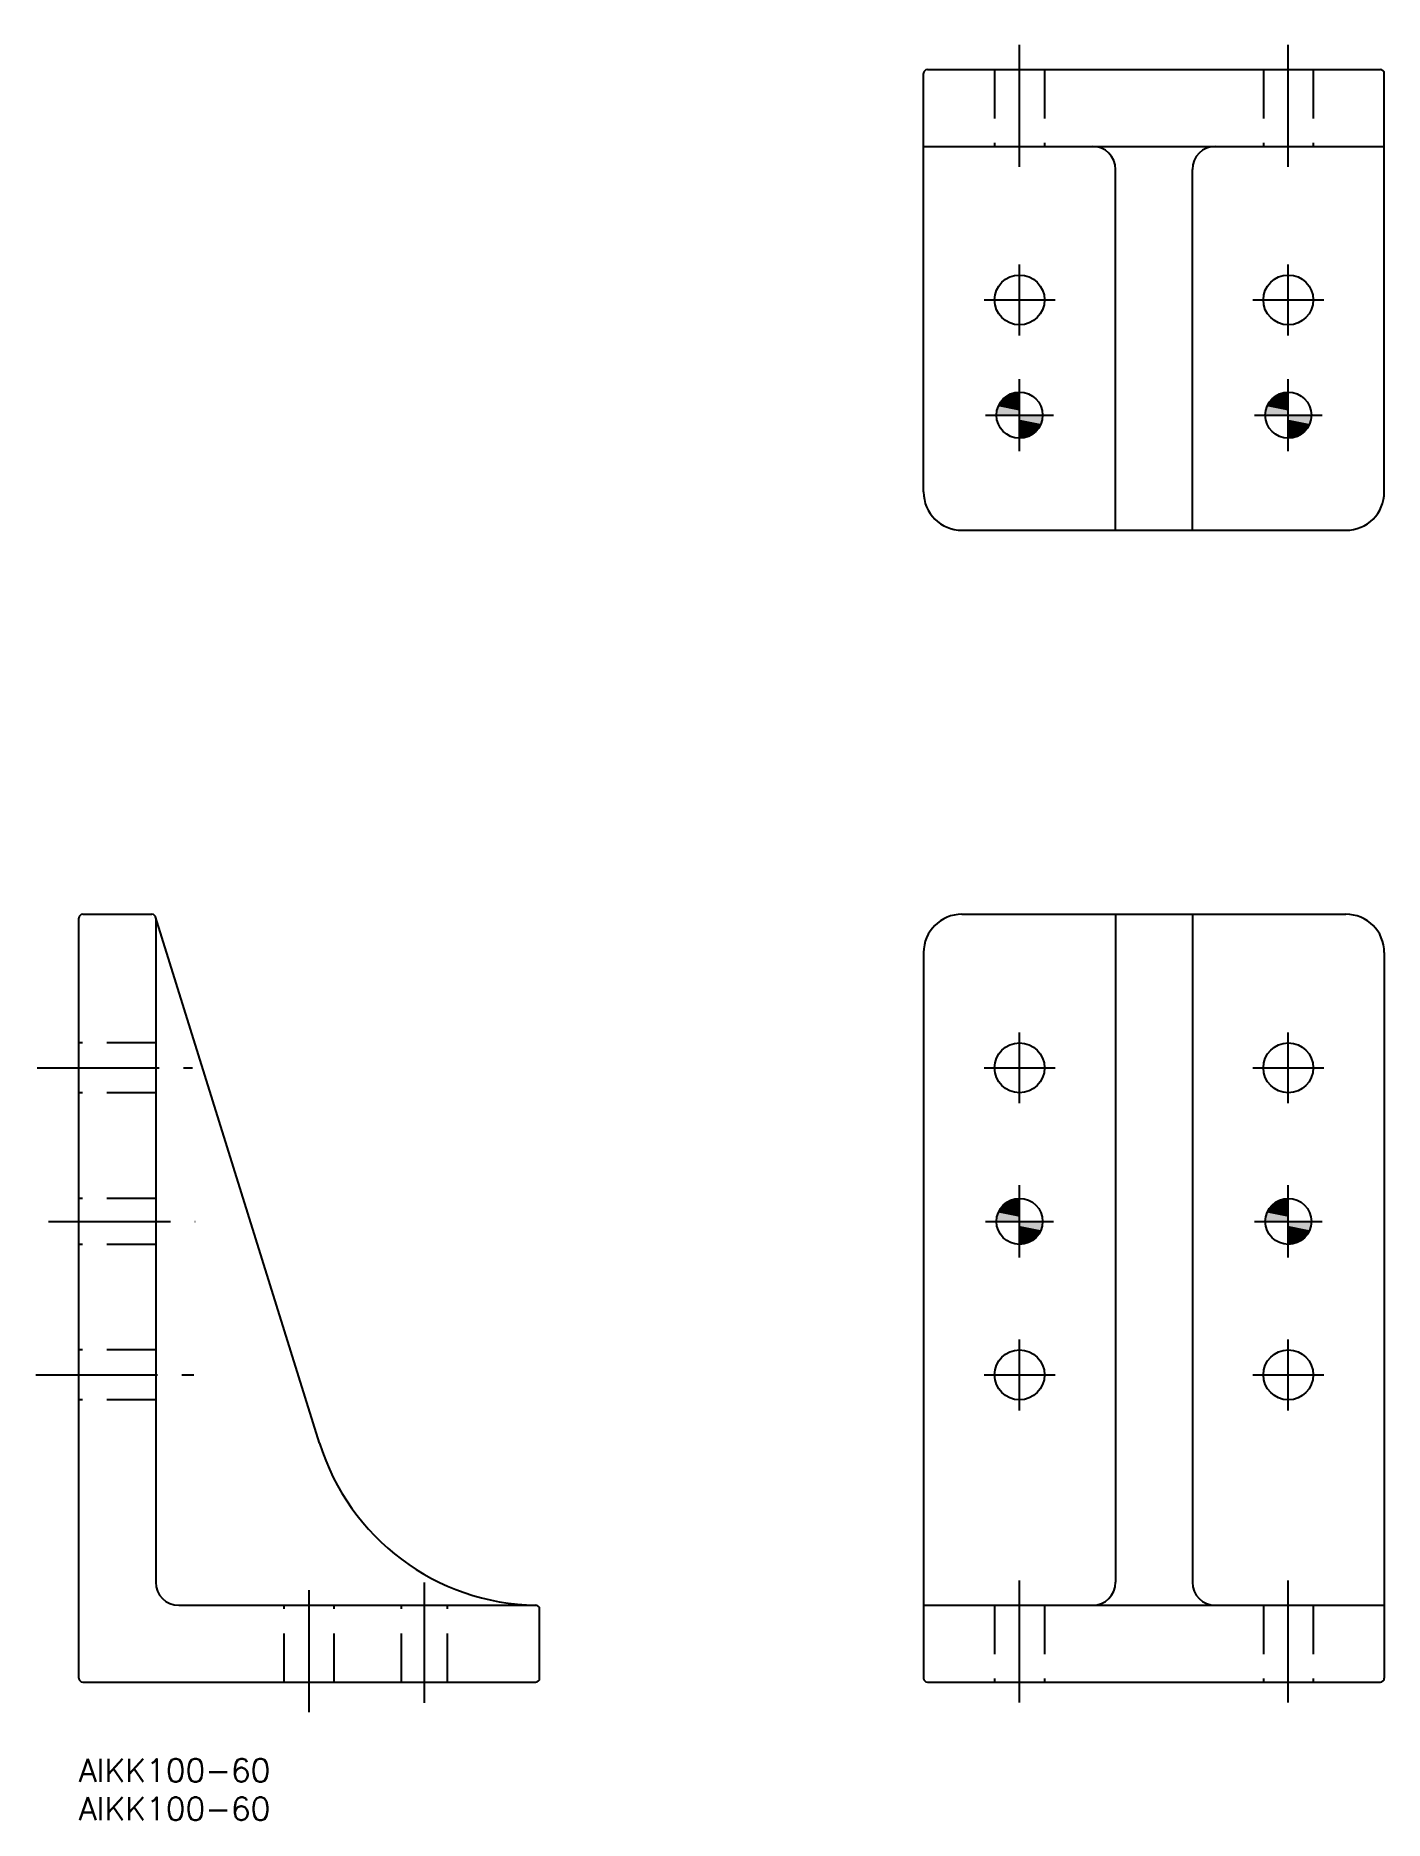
# Model space of a CAD drawing. Extents: x -6 to 170, y -8 to 224.
import ezdxf

# ---------------------------------------------------------------- set-up
doc = ezdxf.new("R2010")
doc.units = 0
doc.header["$LTSCALE"] = 0.5
doc.linetypes.add('CENTER', pattern=[50.8, 31.75, -6.35, 6.35, -6.35])
doc.linetypes.add('DASHED', pattern=[19.05, 12.7, -6.35])
for name, color, linetype in [('MSM_CENTER', 1, 'CENTER'), ('MSM_CONTINUOUS', 7, 'CONTINUOUS'), ('MSM_DASHED', 4, 'DASHED'), ('MSM_PART_NUMBER', 7, 'CONTINUOUS')]:
    doc.layers.add(name, color=color, linetype=linetype)
doc.styles.get("Standard").update_dxf_attribs({"font": 'txt.shx', "height": 3, "bigfont": 'bigfont.shx'})

# ---------------------------------------------------------------- blocks, each defined once
blk = doc.blocks.new('*U4')
at = {"layer": 'MSM_PART_NUMBER'}
blk.add_text('AIKK100-60', height=3, dxfattribs=at).set_placement((0, -3))
blk = doc.blocks.new('*U5')
at = {"layer": 'MSM_PART_NUMBER'}
blk.add_text('AIKK100-60', height=3, dxfattribs=at).set_placement((0, -8))
blk = doc.blocks.new('*U6')
at = {"layer": 'MSM_CONTINUOUS', "linetype": 'CONTINUOUS'}
for points in [[(120.38, 72.12), (120.01, 71.67), (122.5, 71.67)], [(120.83, 72.49), (120.38, 72.12), (122.5, 72.12)], [(121.35, 72.77), (120.83, 72.49), (122.5, 72.49)], [(121.91, 72.94), (121.35, 72.77), (122.5, 72.77)], [(122.5, 73), (121.91, 72.94), (122.5, 72.94)], [(119.56, 70.59), (119.5, 70), (122.5, 70)], [(119.73, 71.15), (119.56, 70.59), (122.5, 70.59)], [(120.01, 71.67), (119.73, 71.15), (122.5, 71.15)], [(122.5, 70), (122.5, 69.41), (125.44, 69.41)], [(122.5, 69.41), (122.5, 68.85), (125.27, 68.85)], [(122.5, 68.85), (122.5, 68.33), (124.99, 68.33)], [(122.5, 68.33), (122.5, 67.88), (124.62, 67.88)], [(122.5, 67.88), (122.5, 67.51), (124.17, 67.51)], [(122.5, 67.51), (122.5, 67.23), (123.65, 67.23)], [(122.5, 67.23), (122.5, 67.06), (123.09, 67.06)]]:
    blk.add_solid(points, dxfattribs=at)
at = {"layer": 'MSM_CONTINUOUS', "linetype": 'CONTINUOUS', "extrusion": (0, 0, -1)}
for points in [[(-120.38, 72.12), (-122.5, 72.12), (-122.5, 71.67)], [(-120.83, 72.49), (-122.5, 72.49), (-122.5, 72.12)], [(-121.35, 72.77), (-122.5, 72.77), (-122.5, 72.49)], [(-121.91, 72.94), (-122.5, 72.94), (-122.5, 72.77)], [(-119.56, 70.59), (-122.5, 70.59), (-122.5, 70)], [(-119.73, 71.15), (-122.5, 71.15), (-122.5, 70.59)], [(-120.01, 71.67), (-122.5, 71.67), (-122.5, 71.15)], [(-122.5, 70), (-125.5, 70), (-125.44, 69.41)], [(-122.5, 69.41), (-125.44, 69.41), (-125.27, 68.85)], [(-122.5, 68.85), (-125.27, 68.85), (-124.99, 68.33)], [(-122.5, 68.33), (-124.99, 68.33), (-124.62, 67.88)], [(-122.5, 67.88), (-124.62, 67.88), (-124.17, 67.51)], [(-122.5, 67.51), (-124.17, 67.51), (-123.65, 67.23)], [(-122.5, 67.23), (-123.65, 67.23), (-123.09, 67.06)], [(-122.5, 67.06), (-123.09, 67.06), (-122.5, 67)]]:
    blk.add_solid(points, dxfattribs=at)
blk = doc.blocks.new('*U7')
at = {"layer": 'MSM_CONTINUOUS', "linetype": 'CONTINUOUS'}
for points in [[(155.38, 72.12), (155.01, 71.67), (157.5, 71.67)], [(155.83, 72.49), (155.38, 72.12), (157.5, 72.12)], [(156.35, 72.77), (155.83, 72.49), (157.5, 72.49)], [(156.91, 72.94), (156.35, 72.77), (157.5, 72.77)], [(157.5, 73), (156.91, 72.94), (157.5, 72.94)], [(154.56, 70.59), (154.5, 70), (157.5, 70)], [(154.73, 71.15), (154.56, 70.59), (157.5, 70.59)], [(155.01, 71.67), (154.73, 71.15), (157.5, 71.15)], [(157.5, 70), (157.5, 69.41), (160.44, 69.41)], [(157.5, 69.41), (157.5, 68.85), (160.27, 68.85)], [(157.5, 68.85), (157.5, 68.33), (159.99, 68.33)], [(157.5, 68.33), (157.5, 67.88), (159.62, 67.88)], [(157.5, 67.88), (157.5, 67.51), (159.17, 67.51)], [(157.5, 67.51), (157.5, 67.23), (158.65, 67.23)], [(157.5, 67.23), (157.5, 67.06), (158.09, 67.06)]]:
    blk.add_solid(points, dxfattribs=at)
at = {"layer": 'MSM_CONTINUOUS', "linetype": 'CONTINUOUS', "extrusion": (0, 0, -1)}
for points in [[(-155.38, 72.12), (-157.5, 72.12), (-157.5, 71.67)], [(-155.83, 72.49), (-157.5, 72.49), (-157.5, 72.12)], [(-156.35, 72.77), (-157.5, 72.77), (-157.5, 72.49)], [(-156.91, 72.94), (-157.5, 72.94), (-157.5, 72.77)], [(-154.56, 70.59), (-157.5, 70.59), (-157.5, 70)], [(-154.73, 71.15), (-157.5, 71.15), (-157.5, 70.59)], [(-155.01, 71.67), (-157.5, 71.67), (-157.5, 71.15)], [(-157.5, 70), (-160.5, 70), (-160.44, 69.41)], [(-157.5, 69.41), (-160.44, 69.41), (-160.27, 68.85)], [(-157.5, 68.85), (-160.27, 68.85), (-159.99, 68.33)], [(-157.5, 68.33), (-159.99, 68.33), (-159.62, 67.88)], [(-157.5, 67.88), (-159.62, 67.88), (-159.17, 67.51)], [(-157.5, 67.51), (-159.17, 67.51), (-158.65, 67.23)], [(-157.5, 67.23), (-158.65, 67.23), (-158.09, 67.06)], [(-157.5, 67.06), (-158.09, 67.06), (-157.5, 67)]]:
    blk.add_solid(points, dxfattribs=at)
blk = doc.blocks.new('*U8')
at = {"layer": 'MSM_CONTINUOUS', "linetype": 'CONTINUOUS'}
for points in [[(155.01, 176.67), (154.73, 176.15), (157.5, 176.15)], [(155.38, 177.12), (155.01, 176.67), (157.5, 176.67)], [(155.83, 177.49), (155.38, 177.12), (157.5, 177.12)], [(156.35, 177.77), (155.83, 177.49), (157.5, 177.49)], [(156.91, 177.94), (156.35, 177.77), (157.5, 177.77)], [(157.5, 178), (156.91, 177.94), (157.5, 177.94)], [(154.56, 175.59), (154.5, 175), (157.5, 175)], [(154.73, 176.15), (154.56, 175.59), (157.5, 175.59)], [(157.5, 175), (157.5, 174.41), (160.44, 174.41)], [(157.5, 174.41), (157.5, 173.85), (160.27, 173.85)], [(157.5, 173.85), (157.5, 173.33), (159.99, 173.33)], [(157.5, 173.33), (157.5, 172.88), (159.62, 172.88)], [(157.5, 172.88), (157.5, 172.51), (159.17, 172.51)], [(157.5, 172.51), (157.5, 172.23), (158.65, 172.23)], [(157.5, 172.23), (157.5, 172.06), (158.09, 172.06)]]:
    blk.add_solid(points, dxfattribs=at)
at = {"layer": 'MSM_CONTINUOUS', "linetype": 'CONTINUOUS', "extrusion": (0, 0, -1)}
for points in [[(-155.01, 176.67), (-157.5, 176.67), (-157.5, 176.15)], [(-155.38, 177.12), (-157.5, 177.12), (-157.5, 176.67)], [(-155.83, 177.49), (-157.5, 177.49), (-157.5, 177.12)], [(-156.35, 177.77), (-157.5, 177.77), (-157.5, 177.49)], [(-156.91, 177.94), (-157.5, 177.94), (-157.5, 177.77)], [(-154.56, 175.59), (-157.5, 175.59), (-157.5, 175)], [(-154.73, 176.15), (-157.5, 176.15), (-157.5, 175.59)], [(-157.5, 175), (-160.5, 175), (-160.44, 174.41)], [(-157.5, 174.41), (-160.44, 174.41), (-160.27, 173.85)], [(-157.5, 173.85), (-160.27, 173.85), (-159.99, 173.33)], [(-157.5, 173.33), (-159.99, 173.33), (-159.62, 172.88)], [(-157.5, 172.88), (-159.62, 172.88), (-159.17, 172.51)], [(-157.5, 172.51), (-159.17, 172.51), (-158.65, 172.23)], [(-157.5, 172.23), (-158.65, 172.23), (-158.09, 172.06)], [(-157.5, 172.06), (-158.09, 172.06), (-157.5, 172)]]:
    blk.add_solid(points, dxfattribs=at)
blk = doc.blocks.new('*U9')
at = {"layer": 'MSM_CONTINUOUS', "linetype": 'CONTINUOUS'}
for points in [[(120.01, 176.67), (119.73, 176.15), (122.5, 176.15)], [(120.38, 177.12), (120.01, 176.67), (122.5, 176.67)], [(120.83, 177.49), (120.38, 177.12), (122.5, 177.12)], [(121.35, 177.77), (120.83, 177.49), (122.5, 177.49)], [(121.91, 177.94), (121.35, 177.77), (122.5, 177.77)], [(122.5, 178), (121.91, 177.94), (122.5, 177.94)], [(119.56, 175.59), (119.5, 175), (122.5, 175)], [(119.73, 176.15), (119.56, 175.59), (122.5, 175.59)], [(122.5, 175), (122.5, 174.41), (125.44, 174.41)], [(122.5, 174.41), (122.5, 173.85), (125.27, 173.85)], [(122.5, 173.85), (122.5, 173.33), (124.99, 173.33)], [(122.5, 173.33), (122.5, 172.88), (124.62, 172.88)], [(122.5, 172.88), (122.5, 172.51), (124.17, 172.51)], [(122.5, 172.51), (122.5, 172.23), (123.65, 172.23)], [(122.5, 172.23), (122.5, 172.06), (123.09, 172.06)]]:
    blk.add_solid(points, dxfattribs=at)
at = {"layer": 'MSM_CONTINUOUS', "linetype": 'CONTINUOUS', "extrusion": (0, 0, -1)}
for points in [[(-120.01, 176.67), (-122.5, 176.67), (-122.5, 176.15)], [(-120.38, 177.12), (-122.5, 177.12), (-122.5, 176.67)], [(-120.83, 177.49), (-122.5, 177.49), (-122.5, 177.12)], [(-121.35, 177.77), (-122.5, 177.77), (-122.5, 177.49)], [(-121.91, 177.94), (-122.5, 177.94), (-122.5, 177.77)], [(-119.56, 175.59), (-122.5, 175.59), (-122.5, 175)], [(-119.73, 176.15), (-122.5, 176.15), (-122.5, 175.59)], [(-122.5, 175), (-125.5, 175), (-125.44, 174.41)], [(-122.5, 174.41), (-125.44, 174.41), (-125.27, 173.85)], [(-122.5, 173.85), (-125.27, 173.85), (-124.99, 173.33)], [(-122.5, 173.33), (-124.99, 173.33), (-124.62, 172.88)], [(-122.5, 172.88), (-124.62, 172.88), (-124.17, 172.51)], [(-122.5, 172.51), (-124.17, 172.51), (-123.65, 172.23)], [(-122.5, 172.23), (-123.65, 172.23), (-123.09, 172.06)], [(-122.5, 172.06), (-123.09, 172.06), (-122.5, 172)]]:
    blk.add_solid(points, dxfattribs=at)

msp = doc.modelspace()

# ---------------------------------------------------------------- linework, layer by layer
at = {"layer": 'MSM_CENTER'}
for p, q in [((122.5, 207.35), (122.5, 224.42)), ((157.5, 207.35), (157.5, 224.42)), ((122.5, 185.39), (122.5, 194.61)), ((157.5, 185.39), (157.5, 194.61)), ((117.88, 190), (127.12, 190)), ((152.88, 190), (162.12, 190)), ((122.5, 170.3), (122.5, 179.7)), ((157.5, 170.3), (157.5, 179.7)), ((118.08, 175), (126.92, 175)), ((153.08, 175), (161.92, 175)), ((122.5, 85.39), (122.5, 94.61)), ((157.5, 85.39), (157.5, 94.61)), ((-5.43, 90), (14.77, 90)), ((117.88, 90), (127.12, 90)), ((152.88, 90), (162.12, 90)), ((122.5, 65.3), (122.5, 74.7)), ((157.5, 65.3), (157.5, 74.7)), ((-3.95, 70), (15.14, 70)), ((118.08, 70), (126.92, 70)), ((153.08, 70), (161.92, 70)), ((122.5, 45.39), (122.5, 54.61)), ((157.5, 45.39), (157.5, 54.61)), ((-5.63, 50), (14.97, 50)), ((117.88, 50), (127.12, 50)), ((152.88, 50), (162.12, 50)), ((30, 6.09), (30, 24.72)), ((122.5, 7.35), (122.5, 24.42)), ((157.5, 7.35), (157.5, 24.42)), ((45, 7.3), (45, 22.96))]:
    msp.add_line(p, q, dxfattribs=at)
at = {"layer": 'MSM_CONTINUOUS'}
for p, q in [((110, 165), (110, 219.5)), ((110.5, 220), (169.5, 220)), ((170, 165), (170, 219.5)), ((110, 210), (170, 210)), ((135, 160), (135, 207)), ((145, 160), (145, 207)), ((115, 160), (165, 160)), ((0, 10.5), (0, 109.5)), ((0.5, 110), (9.5, 110)), ((31.34, 41.12), (9.98, 109.65)), ((10, 109.5), (10, 23)), ((115, 110), (165, 110)), ((135, 110), (135, 23)), ((145, 110), (145, 23)), ((110, 105), (110, 10.5)), ((170, 105), (170, 10.5)), ((13, 20), (59.5, 20)), ((60, 10.5), (60, 19.5)), ((110, 20), (170, 20)), ((0.5, 10), (59.5, 10)), ((110.5, 10), (169.5, 10))]:
    msp.add_line(p, q, dxfattribs=at)
for centre, radius in [((122.5, 190), 3.25), ((157.5, 190), 3.25), ((122.5, 175), 3), ((157.5, 175), 3), ((122.5, 90), 3.25), ((157.5, 90), 3.25), ((122.5, 70), 3), ((157.5, 70), 3), ((122.5, 50), 3.25), ((157.5, 50), 3.25)]:
    msp.add_circle(centre, radius, dxfattribs=at)
for centre, radius, start, end in [((110.5, 219.5), 0.5, 90, 180), ((169.5, 219.5), 0.5, 0, 90), ((132, 207), 3, 0, 90), ((148, 207), 3, 90, 180), ((115, 165), 5, 180, 270), ((165, 165), 5, 270, 0), ((0.5, 109.5), 0.5, 90, 180), ((9.5, 109.5), 0.5, 0, 90), ((115, 105), 5, 90, 180), ((165, 105), 5, 0, 90), ((60, 50), 30, 197.2161, 269.0763), ((13, 23), 3, 180, 270), ((132, 23), 3, 270, 0), ((148, 23), 3, 180, 270), ((59.5, 19.5), 0.5, 0, 90), ((0.5, 10.5), 0.5, 180, 270), ((59.5, 10.5), 0.5, 270, 0), ((110.5, 10.5), 0.5, 180, 270), ((169.5, 10.5), 0.5, 270, 0)]:
    msp.add_arc(centre, radius, start, end, dxfattribs=at)
at = {"layer": 'MSM_DASHED'}
for p, q in [((119.25, 220), (119.25, 210)), ((125.75, 220), (125.75, 210)), ((154.25, 220), (154.25, 210)), ((160.75, 220), (160.75, 210)), ((10, 93.25), (0, 93.25)), ((10, 86.75), (0, 86.75)), ((10, 73), (0, 73)), ((10, 67), (0, 67)), ((10, 53.25), (0, 53.25)), ((10, 46.75), (0, 46.75)), ((26.75, 10), (26.75, 20)), ((33.25, 10), (33.25, 20)), ((42, 10), (42, 20)), ((48, 10), (48, 20)), ((119.25, 20), (119.25, 10)), ((125.75, 20), (125.75, 10)), ((154.25, 20), (154.25, 10)), ((160.75, 20), (160.75, 10))]:
    msp.add_line(p, q, dxfattribs=at)

# ---------------------------------------------------------------- block references
at = {"layer": 'MSM_CONTINUOUS', "linetype": 'CONTINUOUS'}
for name in ['*U9', '*U8', '*U6', '*U7']:
    msp.add_blockref(name, (0, 0), dxfattribs=at)
at = {"layer": 'MSM_CONTINUOUS'}
for name in ['*U4', '*U5']:
    msp.add_blockref(name, (0, 0), dxfattribs=at)

doc.saveas('drawing.dxf')
